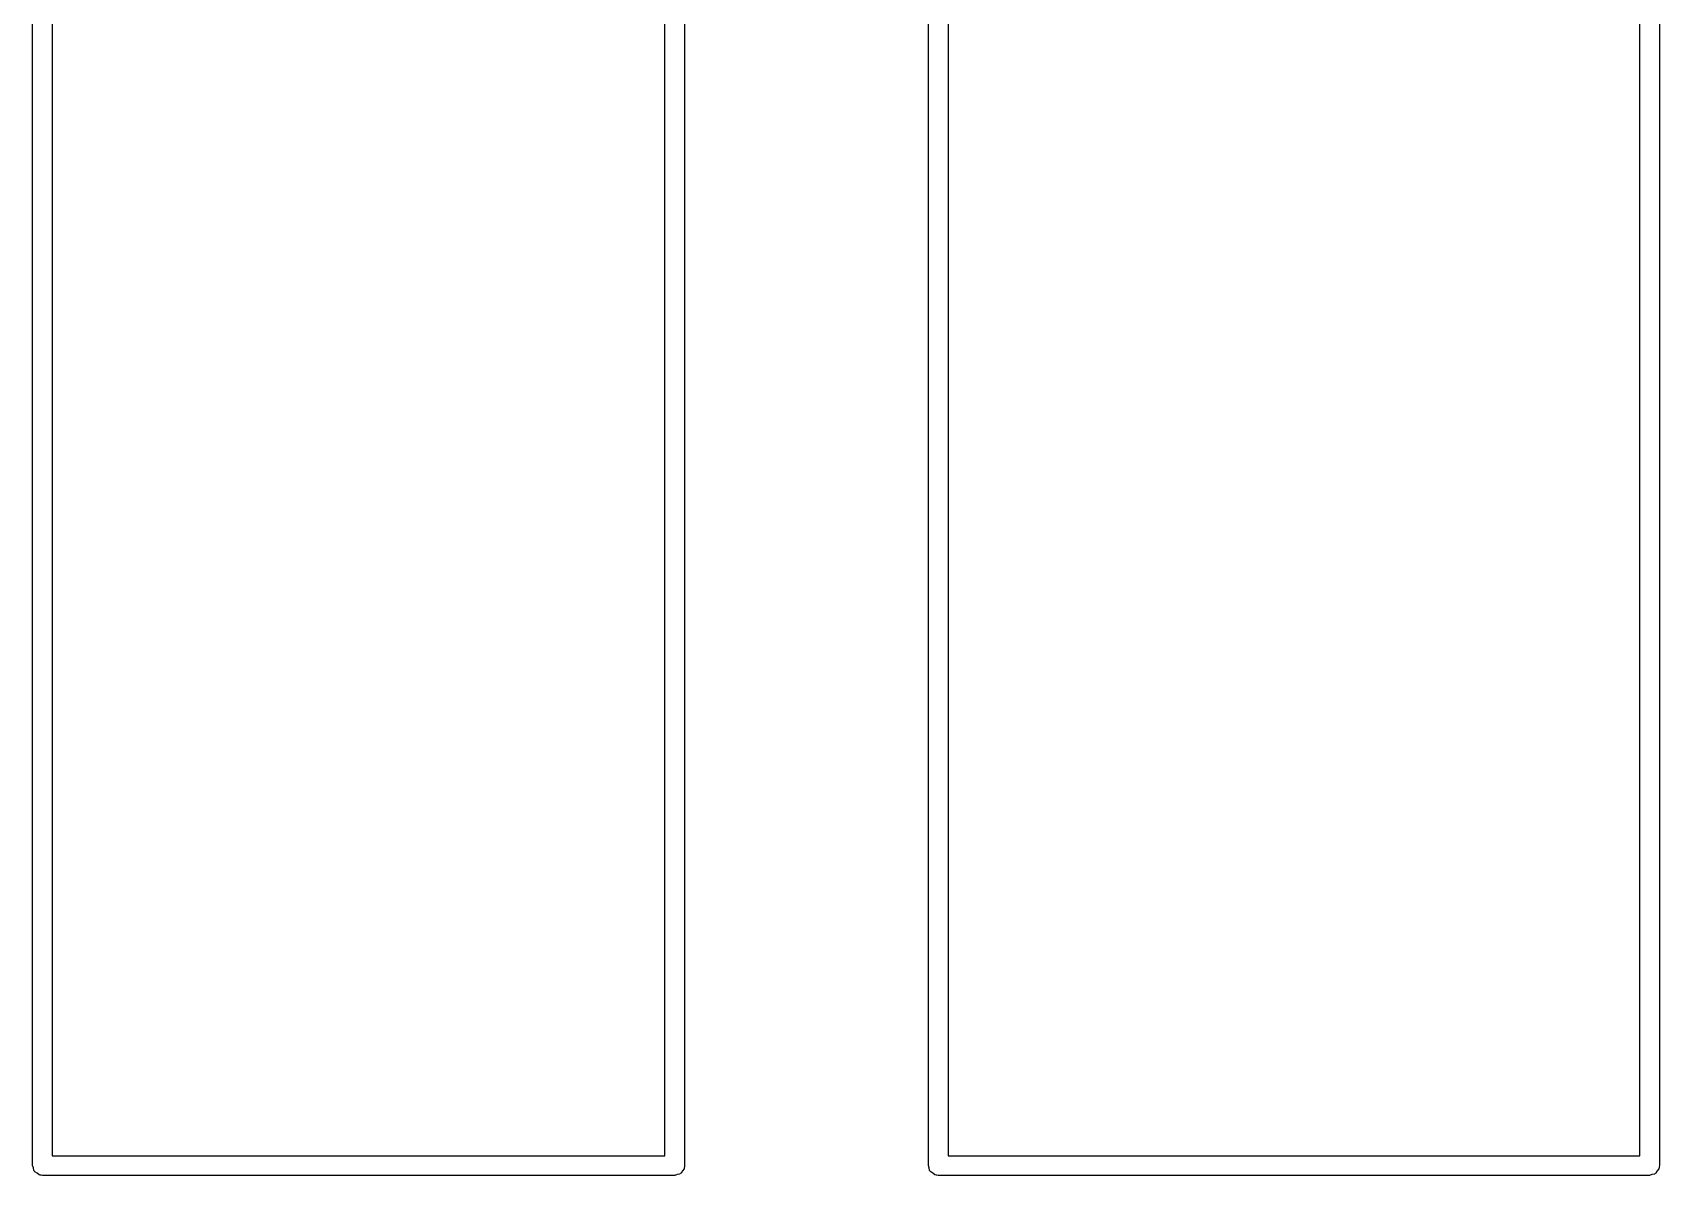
# Model space of a CAD drawing. Extents: x 93.6 to 153.8, y -96.8 to -61.2.
# Drawn here: x 93.62 to 105.97, y -87.67 to -79 of the extents above; entities that cross this region are included whole.
import ezdxf

# ---------------------------------------------------------------- set-up
doc = ezdxf.new("R2010")
doc.units = 0
doc.layers.add('BLACK', color=7, linetype='CONTINUOUS')

msp = doc.modelspace()

# ---------------------------------------------------------------- linework, layer by layer
at = {"layer": 'BLACK', "linetype": 'CONTINUOUS'}
for p, q in [((93.625, -87.6), (93.625, -71)), ((98.575, -71), (98.575, -87.6)), ((100.425, -87.6), (100.425, -71)), ((105.975, -71), (105.975, -87.6)), ((93.775, -71.075), (93.775, -87.525)), ((98.425, -87.525), (98.425, -71.075)), ((100.575, -71.075), (100.575, -87.525)), ((105.825, -87.525), (105.825, -71.075)), ((93.775, -87.525), (98.425, -87.525)), ((100.575, -87.525), (105.825, -87.525)), ((93.6317, -87.6183), (93.625, -87.6)), ((93.635, -87.6375), (93.6317, -87.6183)), ((93.6402, -87.6418), (93.635, -87.6375)), ((93.6425, -87.6482), (93.6402, -87.6418)), ((93.6594, -87.658), (93.6425, -87.6482)), ((93.6743, -87.6705), (93.6594, -87.658)), ((93.6841, -87.6722), (93.6743, -87.6705)), ((93.687, -87.6739), (93.6841, -87.6722)), ((93.6903, -87.6733), (93.687, -87.6739)), ((93.7, -87.675), (93.6903, -87.6733)), ((98.5, -87.675), (93.7, -87.675)), ((98.5183, -87.6683), (98.5, -87.675)), ((98.5375, -87.665), (98.5183, -87.6683)), ((98.5418, -87.6598), (98.5375, -87.665)), ((98.5482, -87.6575), (98.5418, -87.6598)), ((98.558, -87.6406), (98.5482, -87.6575)), ((98.5705, -87.6257), (98.558, -87.6406)), ((98.5722, -87.6159), (98.5705, -87.6257)), ((98.5739, -87.613), (98.5722, -87.6159)), ((98.575, -87.6), (98.5733, -87.6097)), ((98.5733, -87.6097), (98.5739, -87.613)), ((100.432, -87.6183), (100.425, -87.6)), ((100.435, -87.6375), (100.432, -87.6183)), ((100.44, -87.6418), (100.435, -87.6375)), ((100.443, -87.6482), (100.44, -87.6418)), ((100.459, -87.658), (100.443, -87.6482)), ((100.474, -87.6705), (100.459, -87.658)), ((100.484, -87.6722), (100.474, -87.6705)), ((100.487, -87.6739), (100.484, -87.6722)), ((100.49, -87.6733), (100.487, -87.6739)), ((100.5, -87.675), (100.49, -87.6733)), ((105.9, -87.675), (100.5, -87.675)), ((105.918, -87.6683), (105.9, -87.675)), ((105.938, -87.665), (105.918, -87.6683)), ((105.942, -87.6598), (105.938, -87.665)), ((105.948, -87.6575), (105.942, -87.6598)), ((105.958, -87.6406), (105.948, -87.6575)), ((105.97, -87.6257), (105.958, -87.6406)), ((105.972, -87.6159), (105.97, -87.6257)), ((105.974, -87.613), (105.972, -87.6159)), ((105.975, -87.6), (105.973, -87.6097)), ((105.973, -87.6097), (105.974, -87.613))]:
    msp.add_line(p, q, dxfattribs=at)

doc.saveas('drawing.dxf')
